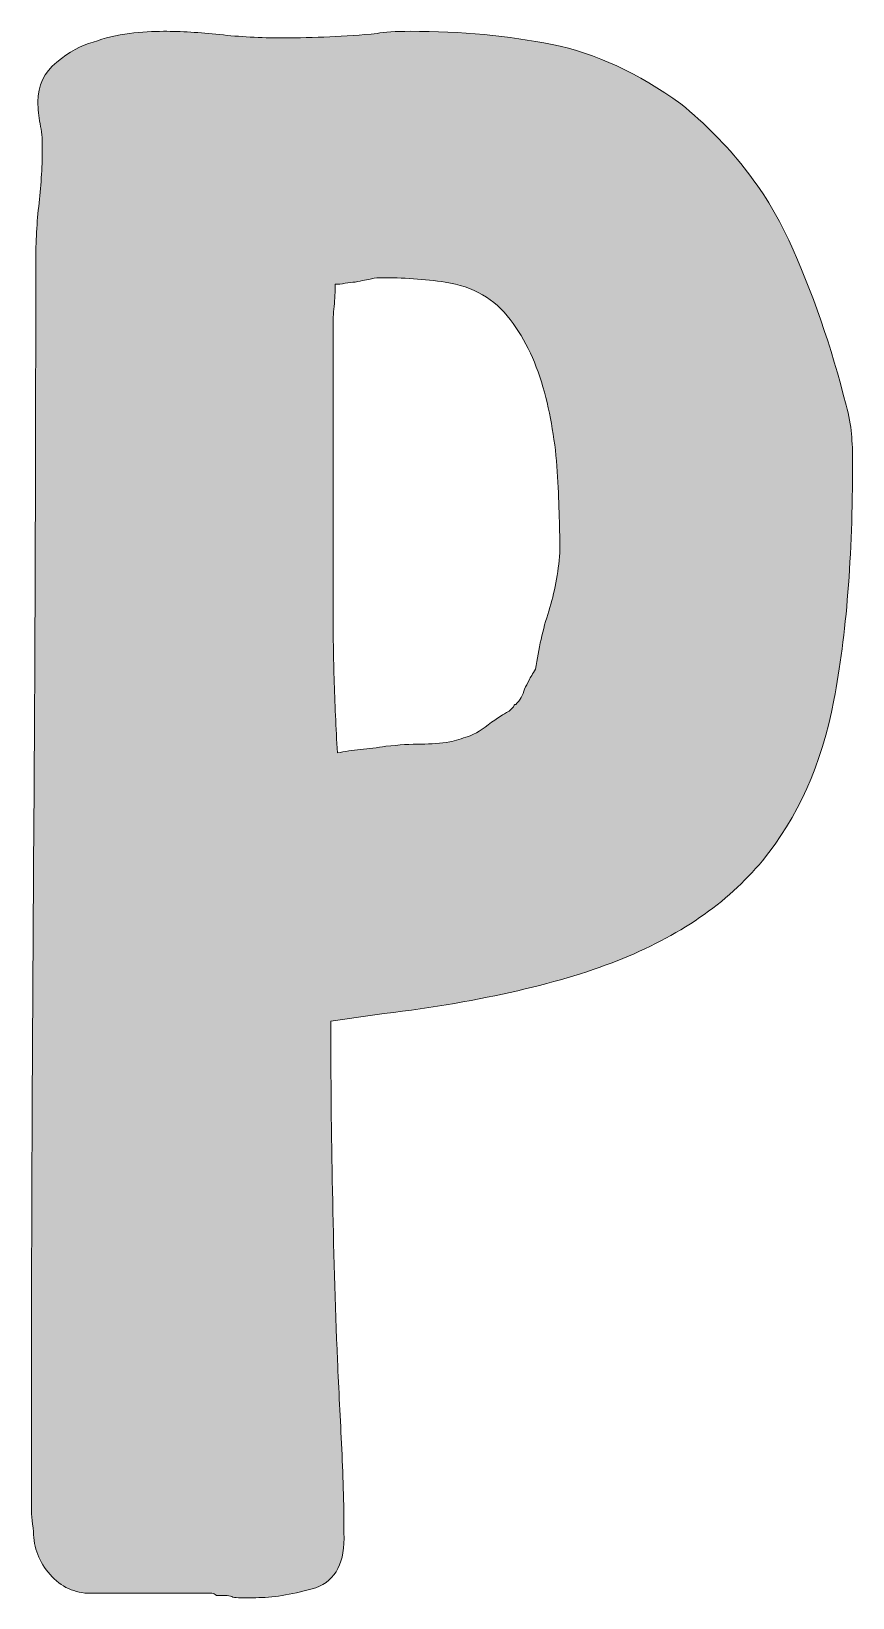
# Model space of a CAD drawing. Header units: inches. Extents: x 50 to 1028, y -930 to -150.
# Drawn here: x 219.8 to 316.9, y -337.3 to -152 of the extents above; entities that cross this region are included whole.
import ezdxf

# ---------------------------------------------------------------- set-up
doc = ezdxf.new("R2010")
doc.units = ezdxf.units.IN
doc.header["$MEASUREMENT"] = 0
doc.layers.add('Layer 1', color=7, linetype='Continuous')

# ---------------------------------------------------------------- blocks, each defined once
blk = doc.blocks.new('block 3')
at = {"layer": 'Layer 1', "true_color": 0x1f9d48}
h = blk.add_hatch(color=114, dxfattribs=at)
h.dxf.hatch_style = 2
edge = h.paths.add_edge_path()
edge.add_spline(control_points=[(255.21, -269.13), (255.21, -282.5), (255.47, -295.86), (255.99, -309.22), (256.16, -312.69), (256.34, -316.2), (256.51, -319.76), (256.68, -323.32), (256.77, -326.83), (256.77, -330.3), (256.77, -333.6), (255.51, -335.59), (253, -336.29), (250.48, -336.98), (248.27, -337.33), (246.36, -337.33), (246.36, -337.33), (244.28, -337.33), (244.28, -337.33), (243.93, -337.33), (243.67, -337.29), (243.5, -337.2), (243.32, -337.11), (243.06, -337.07), (242.72, -337.07), (242.72, -337.07), (241.68, -337.07), (241.68, -337.07), (241.5, -336.9), (241.33, -336.81), (241.16, -336.81), (241.16, -336.81), (226.84, -336.81), (226.84, -336.81), (224.93, -336.81), (223.33, -336.07), (222.02, -334.59), (220.73, -333.12), (220.07, -331.43), (220.07, -329.52), (219.9, -328.31), (219.81, -327.22), (219.81, -326.26), (219.81, -325.31), (219.81, -324.66), (219.81, -324.31), (219.81, -300.02), (219.9, -275.86), (220.07, -251.83), (220.24, -227.8), (220.33, -203.64), (220.33, -179.34), (220.33, -176.91), (220.46, -174.57), (220.73, -172.31), (220.98, -170.06), (221.11, -167.8), (221.11, -165.55), (221.11, -164.68), (221.03, -163.81), (220.85, -162.94), (220.68, -162.08), (220.59, -161.21), (220.59, -160.34), (220.59, -158.43), (221.33, -156.87), (222.81, -155.66), (224.28, -154.44), (225.71, -153.66), (227.1, -153.31), (228.49, -152.79), (229.92, -152.45), (231.4, -152.27), (232.87, -152.1), (234.21, -152.01), (235.43, -152.01), (237.51, -152.01), (239.72, -152.14), (242.07, -152.4), (244.41, -152.66), (246.88, -152.79), (249.48, -152.79), (251.39, -152.79), (253.26, -152.75), (255.08, -152.66), (256.9, -152.58), (258.76, -152.45), (260.68, -152.27), (261.54, -152.1), (262.84, -152.01), (264.58, -152.01), (270.65, -152.01), (276.25, -152.53), (281.37, -153.57), (286.49, -154.61), (291.56, -156.96), (296.59, -160.6), (302.32, -165.29), (306.57, -170.67), (309.35, -176.74), (312.12, -182.81), (314.38, -189.32), (316.12, -196.26), (316.46, -197.48), (316.67, -198.6), (316.76, -199.64), (316.85, -200.68), (316.89, -201.81), (316.89, -203.03), (316.89, -214.13), (316.15, -223.5), (314.68, -231.13), (313.21, -238.77), (310.39, -245.11), (306.22, -250.14), (302.06, -255.17), (296.33, -259.12), (289.05, -261.98), (281.76, -264.84), (272.21, -266.97), (260.42, -268.36), (260.42, -268.36), (255.21, -269.13), (255.21, -269.13)], knot_values=[0, 0, 0, 0, 1, 1, 1, 2, 2, 2, 3, 3, 3, 4, 4, 4, 5, 5, 5, 6, 6, 6, 7, 7, 7, 8, 8, 8, 9, 9, 9, 10, 10, 10, 11, 11, 11, 12, 12, 12, 13, 13, 13, 14, 14, 14, 15, 15, 15, 16, 16, 16, 17, 17, 17, 18, 18, 18, 19, 19, 19, 20, 20, 20, 21, 21, 21, 22, 22, 22, 23, 23, 23, 24, 24, 24, 25, 25, 25, 26, 26, 26, 27, 27, 27, 28, 28, 28, 29, 29, 29, 30, 30, 30, 31, 31, 31, 32, 32, 32, 33, 33, 33, 34, 34, 34, 35, 35, 35, 36, 36, 36, 37, 37, 37, 38, 38, 38, 39, 39, 39, 40, 40, 40, 41, 41, 41, 41], degree=3, periodic=1)
edge = h.paths.add_edge_path()
edge.add_spline(control_points=[(255.99, -237.38), (256.86, -237.21), (257.77, -237.08), (258.73, -236.99), (259.68, -236.91), (260.68, -236.77), (261.72, -236.6), (263.28, -236.43), (264.67, -236.34), (265.88, -236.34), (267.09, -236.34), (268.22, -236.25), (269.26, -236.08), (269.96, -235.91), (270.7, -235.69), (271.48, -235.43), (272.26, -235.17), (273.17, -234.61), (274.21, -233.74), (275.25, -233.05), (275.94, -232.61), (276.29, -232.44), (276.29, -232.44), (276.81, -231.92), (276.81, -231.92), (276.81, -231.74), (276.9, -231.66), (277.07, -231.66), (277.59, -231.13), (277.94, -230.53), (278.11, -229.83), (278.29, -229.49), (278.46, -229.14), (278.64, -228.79), (278.81, -228.45), (279.07, -228.01), (279.42, -227.49), (279.76, -225.06), (280.28, -222.77), (280.98, -220.6), (281.67, -218.43), (282.1, -216.13), (282.28, -213.7), (282.28, -211.09), (282.19, -208.1), (282.02, -204.72), (281.84, -201.33), (281.32, -198), (280.46, -194.7), (279.59, -191.4), (278.24, -188.54), (276.42, -186.11), (274.6, -183.68), (272.04, -182.2), (268.74, -181.68), (267.53, -181.51), (266.27, -181.38), (264.97, -181.29), (263.67, -181.21), (262.41, -181.16), (261.2, -181.16), (260.85, -181.16), (260.46, -181.21), (260.02, -181.29), (259.59, -181.38), (258.94, -181.51), (258.07, -181.68), (257.72, -181.68), (257.33, -181.73), (256.9, -181.81), (256.47, -181.9), (256.08, -181.94), (255.73, -181.94), (255.73, -182.81), (255.69, -183.68), (255.6, -184.55), (255.51, -185.42), (255.47, -186.28), (255.47, -187.15), (255.47, -187.15), (255.47, -196.78), (255.47, -196.78), (255.47, -196.78), (255.47, -219.68), (255.47, -219.68), (255.47, -222.63), (255.51, -225.58), (255.6, -228.53), (255.69, -231.49), (255.82, -234.43), (255.99, -237.38)], knot_values=[0, 0, 0, 0, 1, 1, 1, 2, 2, 2, 3, 3, 3, 4, 4, 4, 5, 5, 5, 6, 6, 6, 7, 7, 7, 8, 8, 8, 9, 9, 9, 10, 10, 10, 11, 11, 11, 12, 12, 12, 13, 13, 13, 14, 14, 14, 15, 15, 15, 16, 16, 16, 17, 17, 17, 18, 18, 18, 19, 19, 19, 20, 20, 20, 21, 21, 21, 22, 22, 22, 23, 23, 23, 24, 24, 24, 25, 25, 25, 26, 26, 26, 27, 27, 27, 28, 28, 28, 29, 29, 29, 30, 30, 30, 30], degree=3, periodic=1)
at = {"layer": 'Layer 1', "lineweight": 0}
for points, knots in [([(255.21, -269.13), (255.21, -282.5), (255.47, -295.86), (255.99, -309.22), (256.16, -312.69), (256.34, -316.2), (256.51, -319.76), (256.68, -323.32), (256.77, -326.83), (256.77, -330.3), (256.77, -333.6), (255.51, -335.59), (253, -336.29), (250.48, -336.98), (248.27, -337.33), (246.36, -337.33), (246.36, -337.33), (244.28, -337.33), (244.28, -337.33), (243.93, -337.33), (243.67, -337.29), (243.5, -337.2), (243.32, -337.11), (243.06, -337.07), (242.72, -337.07), (242.72, -337.07), (241.68, -337.07), (241.68, -337.07), (241.5, -336.9), (241.33, -336.81), (241.16, -336.81), (241.16, -336.81), (226.84, -336.81), (226.84, -336.81), (224.93, -336.81), (223.33, -336.07), (222.02, -334.59), (220.73, -333.12), (220.07, -331.43), (220.07, -329.52), (219.9, -328.31), (219.81, -327.22), (219.81, -326.26), (219.81, -325.31), (219.81, -324.66), (219.81, -324.31), (219.81, -300.02), (219.9, -275.86), (220.07, -251.83), (220.24, -227.8), (220.33, -203.64), (220.33, -179.34), (220.33, -176.91), (220.46, -174.57), (220.73, -172.31), (220.98, -170.06), (221.11, -167.8), (221.11, -165.55), (221.11, -164.68), (221.03, -163.81), (220.85, -162.94), (220.68, -162.08), (220.59, -161.21), (220.59, -160.34), (220.59, -158.43), (221.33, -156.87), (222.81, -155.66), (224.28, -154.44), (225.71, -153.66), (227.1, -153.31), (228.49, -152.79), (229.92, -152.45), (231.4, -152.27), (232.87, -152.1), (234.21, -152.01), (235.43, -152.01), (237.51, -152.01), (239.72, -152.14), (242.07, -152.4), (244.41, -152.66), (246.88, -152.79), (249.48, -152.79), (251.39, -152.79), (253.26, -152.75), (255.08, -152.66), (256.9, -152.58), (258.76, -152.45), (260.68, -152.27), (261.54, -152.1), (262.84, -152.01), (264.58, -152.01), (270.65, -152.01), (276.25, -152.53), (281.37, -153.57), (286.49, -154.61), (291.56, -156.96), (296.59, -160.6), (302.32, -165.29), (306.57, -170.67), (309.35, -176.74), (312.12, -182.81), (314.38, -189.32), (316.12, -196.26), (316.46, -197.48), (316.67, -198.6), (316.76, -199.64), (316.85, -200.68), (316.89, -201.81), (316.89, -203.03), (316.89, -214.13), (316.15, -223.5), (314.68, -231.13), (313.21, -238.77), (310.39, -245.11), (306.22, -250.14), (302.06, -255.17), (296.33, -259.12), (289.05, -261.98), (281.76, -264.84), (272.21, -266.97), (260.42, -268.36), (260.42, -268.36), (255.21, -269.13), (255.21, -269.13)], [0, 0, 0, 0, 1, 1, 1, 2, 2, 2, 3, 3, 3, 4, 4, 4, 5, 5, 5, 6, 6, 6, 7, 7, 7, 8, 8, 8, 9, 9, 9, 10, 10, 10, 11, 11, 11, 12, 12, 12, 13, 13, 13, 14, 14, 14, 15, 15, 15, 16, 16, 16, 17, 17, 17, 18, 18, 18, 19, 19, 19, 20, 20, 20, 21, 21, 21, 22, 22, 22, 23, 23, 23, 24, 24, 24, 25, 25, 25, 26, 26, 26, 27, 27, 27, 28, 28, 28, 29, 29, 29, 30, 30, 30, 31, 31, 31, 32, 32, 32, 33, 33, 33, 34, 34, 34, 35, 35, 35, 36, 36, 36, 37, 37, 37, 38, 38, 38, 39, 39, 39, 40, 40, 40, 41, 41, 41, 41]), ([(255.99, -237.38), (256.86, -237.21), (257.77, -237.08), (258.73, -236.99), (259.68, -236.91), (260.68, -236.77), (261.72, -236.6), (263.28, -236.43), (264.67, -236.34), (265.88, -236.34), (267.09, -236.34), (268.22, -236.25), (269.26, -236.08), (269.96, -235.91), (270.7, -235.69), (271.48, -235.43), (272.26, -235.17), (273.17, -234.61), (274.21, -233.74), (275.25, -233.05), (275.94, -232.61), (276.29, -232.44), (276.29, -232.44), (276.81, -231.92), (276.81, -231.92), (276.81, -231.74), (276.9, -231.66), (277.07, -231.66), (277.59, -231.13), (277.94, -230.53), (278.11, -229.83), (278.29, -229.49), (278.46, -229.14), (278.64, -228.79), (278.81, -228.45), (279.07, -228.01), (279.42, -227.49), (279.76, -225.06), (280.28, -222.77), (280.98, -220.6), (281.67, -218.43), (282.1, -216.13), (282.28, -213.7), (282.28, -211.09), (282.19, -208.1), (282.02, -204.72), (281.84, -201.33), (281.32, -198), (280.46, -194.7), (279.59, -191.4), (278.24, -188.54), (276.42, -186.11), (274.6, -183.68), (272.04, -182.2), (268.74, -181.68), (267.53, -181.51), (266.27, -181.38), (264.97, -181.29), (263.67, -181.21), (262.41, -181.16), (261.2, -181.16), (260.85, -181.16), (260.46, -181.21), (260.02, -181.29), (259.59, -181.38), (258.94, -181.51), (258.07, -181.68), (257.72, -181.68), (257.33, -181.73), (256.9, -181.81), (256.47, -181.9), (256.08, -181.94), (255.73, -181.94), (255.73, -182.81), (255.69, -183.68), (255.6, -184.55), (255.51, -185.42), (255.47, -186.28), (255.47, -187.15), (255.47, -187.15), (255.47, -196.78), (255.47, -196.78), (255.47, -196.78), (255.47, -219.68), (255.47, -219.68), (255.47, -222.63), (255.51, -225.58), (255.6, -228.53), (255.69, -231.49), (255.82, -234.43), (255.99, -237.38)], [0, 0, 0, 0, 1, 1, 1, 2, 2, 2, 3, 3, 3, 4, 4, 4, 5, 5, 5, 6, 6, 6, 7, 7, 7, 8, 8, 8, 9, 9, 9, 10, 10, 10, 11, 11, 11, 12, 12, 12, 13, 13, 13, 14, 14, 14, 15, 15, 15, 16, 16, 16, 17, 17, 17, 18, 18, 18, 19, 19, 19, 20, 20, 20, 21, 21, 21, 22, 22, 22, 23, 23, 23, 24, 24, 24, 25, 25, 25, 26, 26, 26, 27, 27, 27, 28, 28, 28, 29, 29, 29, 30, 30, 30, 30])]:
    blk.add_open_spline(points, degree=3, knots=knots, dxfattribs=at)
blk = doc.blocks.new('block 2')
at = {"layer": 'Layer 1'}
blk.add_blockref('block 3', (0, 0), dxfattribs=at)

msp = doc.modelspace()

# ---------------------------------------------------------------- block references
at = {"layer": 'Layer 1'}
msp.add_blockref('block 2', (0, 0), dxfattribs=at)

doc.saveas('drawing.dxf')
